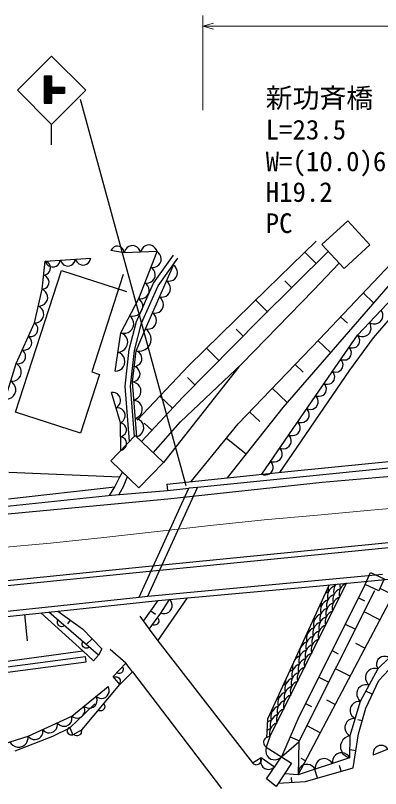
# Model space of a CAD drawing. Units: millimetres, scale not verified. Extents: x 40000 to 680000, y 20000 to 380000.
# Drawn here: x 491356 to 525319, y 267841 to 339808 of the extents above; entities that cross this region are included whole.
import ezdxf
from ezdxf.enums import TextEntityAlignment as Align

# ---------------------------------------------------------------- set-up
doc = ezdxf.new("R2010")
doc.units = ezdxf.units.MM
doc.header["$LTSCALE"] = 1000
doc.linetypes.add('CHAIN', pattern=[18.5, 12, -1.5, 3.5, -1.5])
for name, color, linetype, lineweight in [('M-BGD', 7, 'Continuous', 25), ('M-BMK', 2, 'CHAIN', 13), ('M-STR-HTXT', 7, 'Continuous', 13), ('M-STR-STR1', 1, 'Continuous', 25), ('M-STR-STRC', 7, 'Continuous', 25)]:
    doc.layers.add(name, color=color, linetype=linetype, lineweight=lineweight)
doc.styles.add('ＭＳ ゴシック', font='')
doc.styles.get('ＭＳ ゴシック').set_extended_font_data('MS Gothic')

msp = doc.modelspace()

# ---------------------------------------------------------------- hatches: boundary and pattern name
at = {"layer": 'M-STR-STRC'}
h = msp.add_hatch(dxfattribs=at)
h.set_pattern_fill('USER', color=256, style=0, pattern_type=2)
h.set_pattern_definition([(225, (494752, 334145), (70.7107, -70.7107), [])])
h.paths.add_polyline_path([(494033, 331652), (494752, 331652), (494752, 332563), (495903, 332563), (495903, 333138), (494752, 333138), (494752, 334145), (494033, 334145)])

# ---------------------------------------------------------------- linework, layer by layer
at = {"layer": 'M-BGD'}
for p, q in [((522267, 320693), (519871, 318488)), ((524323, 318460), (522267, 320693)), ((514737, 314342), (519339, 318792)), ((519871, 318488), (521927, 316255)), ((521927, 316255), (524323, 318460)), ((501466, 317703), (500241, 317918)), ((504528, 317826), (501466, 317703)), ((502844, 313447), (504528, 317826)), ((504183, 314890), (506051, 317504)), ((520460, 317848), (514129, 311566)), ((519333, 316716), (518282, 317762)), ((493849, 314316), (494120, 316947)), ((494120, 316947), (498357, 317217)), ((504620, 314641), (506457, 317214)), ((519073, 314228), (521482, 316738)), ((519643, 309665), (526869, 317309)), ((491361, 302883), (495648, 316081)), ((495648, 316081), (501684, 314120)), ((503457, 310630), (506059, 316570)), ((527629, 316472), (516221, 303314)), ((501387, 315682), (498446, 306628)), ((523180, 310045), (528694, 315902)), ((524661, 309813), (529414, 315340)), ((502616, 311316), (504183, 314890)), ((503089, 311150), (504620, 314641)), ((517080, 314452), (516429, 315101)), ((493128, 311191), (493849, 314316)), ((507474, 307231), (514737, 314342)), ((512418, 307383), (519073, 314228)), ((523699, 313984), (524669, 313058)), ((501160, 310262), (502844, 313447)), ((514827, 312188), (513706, 313304)), ((521585, 311767), (522231, 311152)), ((491415, 307405), (493128, 311191)), ((501923, 308701), (502616, 311316)), ((502415, 308609), (503089, 311150)), ((514129, 311566), (506941, 304265)), ((500639, 306680), (501160, 310262)), ((502599, 308578), (503457, 310630)), ((512574, 309925), (511881, 310614)), ((512075, 301793), (519643, 309665)), ((519301, 304417), (523180, 310045)), ((519472, 309551), (520652, 308425)), ((522450, 306791), (524661, 309813)), ((510321, 307661), (509131, 308845)), ((501546, 305310), (501923, 308701)), ((502048, 305302), (502415, 308609)), ((502232, 305700), (502599, 308578)), ((490394, 304100), (491415, 307405)), ((506713, 301983), (512418, 307383)), ((517359, 307334), (518130, 306599)), ((498446, 306628), (499174, 306392)), ((502682, 302135), (507474, 307231)), ((512129, 307110), (505113, 298194)), ((515938, 297265), (522450, 306791)), ((499174, 306392), (497397, 300922)), ((508068, 305397), (507349, 306112)), ((501953, 300138), (501546, 305310)), ((502417, 300618), (502048, 305302)), ((502632, 300588), (502232, 305700)), ((501129, 301872), (500303, 304720)), ((515245, 305117), (516635, 303792)), ((506941, 304265), (503074, 300162)), ((505974, 303239), (504779, 304365)), ((514266, 297094), (519301, 304417)), ((516221, 303314), (511064, 296765)), ((497397, 300922), (491361, 302883)), ((513132, 302901), (514079, 301998)), ((501167, 299323), (501129, 301872)), ((504041, 301188), (503325, 301862)), ((504173, 299101), (506713, 301983)), ((507708, 296420), (512075, 301793)), ((500217, 298339), (502506, 300710)), ((502506, 300710), (505113, 298194)), ((511001, 300471), (512819, 298993)), ((516997, 297374), (530999, 298779)), ((502825, 295823), (500217, 298339)), ((505113, 298194), (502825, 295823)), ((490727, 297308), (501066, 296853)), ((501066, 296853), (501301, 297293)), ((505447, 296188), (516997, 297374)), ((534526, 297636), (519902, 296318)), ((500611, 295913), (501066, 296853)), ((501744, 296865), (501369, 295913)), ((490715, 294822), (500611, 295913)), ((500092, 295132), (500611, 295913)), ((501369, 295913), (500968, 295210)), ((505447, 296188), (505508, 295591)), ((505508, 295591), (507476, 295793)), ((519902, 296318), (505543, 294781)), ((489436, 294010), (500282, 295152)), ((500282, 295152), (505508, 295591)), ((505543, 294781), (493291, 293640)), ((493291, 293640), (483693, 292717)), ((502834, 288456), (528737, 291024)), ((528786, 290526), (502884, 287959)), ((478180, 285950), (502834, 288456)), ((502884, 287959), (478228, 285452)), ((519363, 286685), (535820, 288303)), ((523879, 286823), (524401, 287946)), ((524401, 287946), (525672, 287355)), ((517643, 269107), (527327, 287468)), ((525672, 287355), (525149, 286232)), ((504617, 285353), (519363, 286685)), ((520530, 286800), (514800, 274296)), ((515021, 272640), (522162, 286960)), ((523879, 286823), (517733, 274531)), ((525149, 286232), (523879, 286823)), ((525251, 286504), (528559, 284778)), ((517733, 272197), (524795, 286291)), ((495563, 284881), (502852, 285666)), ((495615, 284384), (504617, 285353)), ((503259, 283418), (504617, 285353)), ((504603, 281579), (507350, 285600)), ((504883, 284172), (505684, 285449)), ((523264, 285593), (523831, 285310)), ((486599, 283953), (495563, 284881)), ((486649, 283455), (495615, 284384)), ((495304, 284352), (497594, 282700)), ((503938, 284385), (504376, 284078)), ((525252, 283534), (523798, 284301)), ((492182, 284029), (492433, 281595)), ((493712, 284187), (497630, 280657)), ((499066, 280247), (494469, 284265)), ((502920, 283892), (503797, 282665)), ((503797, 282665), (504883, 284172)), ((496449, 283526), (496186, 283161)), ((522035, 283135), (522978, 282664)), ((497594, 282700), (499381, 280843)), ((503797, 282665), (504603, 281579)), ((498487, 281772), (497932, 281238)), ((504603, 281579), (513399, 270224)), ((499381, 280843), (499066, 280247)), ((501624, 279511), (500152, 280773)), ((520806, 280677), (521370, 280395)), ((523869, 280911), (523029, 281354)), ((527165, 281030), (525068, 278988)), ((525149, 277900), (528340, 281327)), ((483018, 278666), (497630, 280657)), ((483496, 278228), (497869, 280139)), ((497630, 280657), (498610, 279722)), ((497934, 279644), (497869, 280139)), ((498610, 279722), (499066, 280247)), ((483659, 277745), (497934, 279644)), ((500432, 278285), (501624, 279511)), ((502255, 278705), (501624, 279511)), ((501063, 277514), (502255, 278705)), ((502255, 278705), (510525, 267841)), ((522485, 278288), (521140, 278997)), ((525068, 278988), (523439, 275952)), ((501063, 277514), (500432, 278285)), ((519577, 278219), (520515, 277750)), ((523938, 275329), (525149, 277900)), ((496592, 274585), (499991, 277328)), ((497559, 273343), (501063, 277514)), ((524544, 276614), (523946, 276896)), ((539665, 276967), (524647, 270956)), ((496403, 273500), (498728, 275727)), ((518348, 275761), (518910, 275480)), ((521102, 275665), (520328, 276073)), ((523439, 275952), (522473, 272750)), ((523258, 272936), (523938, 275329)), ((492537, 272731), (496592, 274585)), ((514800, 274296), (514717, 272557)), ((517733, 274531), (516097, 270791)), ((523598, 274133), (523207, 274244)), ((494830, 272714), (496403, 273500)), ((496403, 273500), (496683, 272853)), ((519718, 273042), (518483, 273693)), ((496683, 272853), (497559, 273343)), ((522786, 269775), (523258, 272936)), ((489099, 271650), (492537, 272731)), ((491319, 271338), (494830, 272714)), ((515021, 272640), (514690, 271701)), ((516097, 270791), (517733, 272197)), ((516915, 272661), (517777, 272284)), ((517733, 272197), (517643, 269107)), ((522473, 272750), (522446, 270708)), ((514690, 271701), (516097, 270791)), ((523022, 271355), (522455, 271440)), ((513399, 270224), (514221, 270735)), ((514221, 270735), (515465, 269850)), ((514720, 268740), (516097, 270791)), ((516097, 270791), (517024, 270188)), ((522446, 270708), (517643, 269107)), ((518335, 270419), (517949, 270622)), ((517024, 270188), (515606, 268031)), ((521670, 269457), (521515, 270001)), ((517643, 269107), (516389, 269223)), ((518324, 268504), (522786, 269775)), ((519440, 268822), (519210, 269629)), ((515606, 268031), (514720, 268740)), ((515803, 268331), (518324, 268504)), ((517064, 268418), (517033, 268866))]:
    msp.add_line(p, q, dxfattribs=at)
for points in [[(501466, 317703), (501445, 317852), (501392, 317985), (501296, 318140), (501175, 318237), (501039, 318308), (500849, 318342), (500697, 318321), (500549, 318271), (500406, 318157), (500315, 318050), (500241, 317918)], [(502997, 317765), (502933, 317938), (502835, 318084), (502679, 318247), (502507, 318332), (502325, 318382), (502087, 318372), (501910, 318308), (501745, 318209), (501602, 318035), (501520, 317882), (501466, 317703)], [(504528, 317826), (504464, 318000), (504366, 318145), (504210, 318308), (504038, 318393), (503856, 318443), (503618, 318434), (503441, 318369), (503276, 318270), (503134, 318096), (503051, 317943), (502997, 317765)], [(503967, 316366), (504156, 316356), (504332, 316389), (504547, 316470), (504697, 316597), (504817, 316747), (504904, 316973), (504915, 317166), (504890, 317360), (504784, 317564), (504674, 317703), (504528, 317826)], [(493985, 315631), (494141, 315665), (494277, 315731), (494435, 315844), (494529, 315981), (494594, 316130), (494615, 316334), (494582, 316494), (494518, 316647), (494386, 316790), (494266, 316878), (494120, 316947)], [(494120, 316947), (494183, 316788), (494277, 316655), (494424, 316509), (494585, 316434), (494754, 316392), (494973, 316406), (495136, 316469), (495286, 316564), (495414, 316728), (495486, 316871), (495532, 317037)], [(495532, 317037), (495595, 316878), (495689, 316746), (495837, 316599), (495997, 316524), (496167, 316482), (496386, 316496), (496548, 316559), (496698, 316654), (496826, 316818), (496898, 316961), (496944, 317127)], [(496944, 317127), (497008, 316968), (497101, 316836), (497249, 316689), (497410, 316614), (497579, 316572), (497798, 316586), (497960, 316649), (498110, 316744), (498238, 316908), (498310, 317051), (498357, 317217)], [(503406, 314907), (503595, 314897), (503770, 314930), (503986, 315010), (504135, 315137), (504256, 315288), (504343, 315514), (504354, 315706), (504328, 315901), (504222, 316105), (504112, 316243), (503967, 316366)], [(505409, 315085), (505604, 315066), (505788, 315092), (506015, 315165), (506175, 315289), (506307, 315440), (506408, 315670), (506429, 315869), (506411, 316071), (506312, 316287), (506204, 316436), (506059, 316570)], [(493849, 314316), (494006, 314350), (494142, 314416), (494300, 314529), (494394, 314666), (494459, 314815), (494480, 315019), (494446, 315179), (494382, 315331), (494251, 315474), (494130, 315563), (493985, 315631)], [(502844, 313447), (503033, 313437), (503209, 313470), (503424, 313551), (503574, 313678), (503694, 313828), (503781, 314054), (503793, 314247), (503767, 314441), (503661, 314645), (503551, 314784), (503406, 314907)], [(504758, 313600), (504953, 313581), (505137, 313607), (505364, 313680), (505525, 313804), (505657, 313954), (505758, 314185), (505778, 314383), (505761, 314586), (505661, 314802), (505553, 314951), (505409, 315085)], [(493489, 312754), (493682, 312771), (493856, 312829), (494063, 312942), (494196, 313092), (494297, 313262), (494353, 313505), (494337, 313702), (494283, 313895), (494146, 314087), (494015, 314212), (493849, 314316)], [(502002, 311855), (502217, 311818), (502423, 311831), (502680, 311894), (502868, 312018), (503027, 312174), (503157, 312421), (503196, 312639), (503193, 312865), (503100, 313113), (502994, 313287), (502844, 313447)], [(504107, 312115), (504302, 312096), (504486, 312122), (504713, 312195), (504874, 312319), (505006, 312469), (505107, 312699), (505128, 312898), (505110, 313101), (505010, 313317), (504903, 313466), (504758, 313600)], [(493128, 311191), (493321, 311208), (493495, 311267), (493702, 311379), (493836, 311530), (493937, 311700), (493993, 311942), (493976, 312139), (493922, 312333), (493786, 312525), (493654, 312650), (493489, 312754)], [(524283, 311216), (524459, 311133), (524639, 311096), (524876, 311089), (525067, 311152), (525241, 311248), (525412, 311430), (525497, 311609), (525548, 311804), (525527, 312039), (525476, 312214), (525386, 312388)], [(501160, 310262), (501375, 310225), (501580, 310239), (501838, 310301), (502026, 310426), (502185, 310582), (502315, 310828), (502354, 311047), (502351, 311273), (502258, 311521), (502152, 311694), (502002, 311855)], [(503457, 310630), (503652, 310611), (503836, 310636), (504062, 310710), (504223, 310834), (504355, 310984), (504456, 311214), (504477, 311413), (504459, 311616), (504359, 311832), (504252, 311981), (504107, 312115)], [(492557, 309929), (492724, 309911), (492881, 309931), (493076, 309991), (493214, 310096), (493329, 310222), (493417, 310418), (493437, 310588), (493424, 310761), (493341, 310947), (493250, 311075), (493128, 311191)], [(523180, 310045), (523356, 309962), (523536, 309925), (523773, 309918), (523964, 309980), (524138, 310077), (524309, 310258), (524394, 310437), (524445, 310632), (524424, 310868), (524373, 311043), (524283, 311216)], [(500900, 308471), (501115, 308508), (501306, 308590), (501528, 308736), (501664, 308918), (501762, 309119), (501802, 309396), (501766, 309617), (501687, 309829), (501515, 310032), (501356, 310161), (501160, 310262)], [(502599, 308578), (502867, 308557), (503119, 308596), (503428, 308702), (503645, 308876), (503823, 309085), (503956, 309403), (503980, 309676), (503951, 309953), (503809, 310248), (503658, 310449), (503457, 310630)], [(491986, 308667), (492153, 308649), (492310, 308669), (492505, 308729), (492643, 308834), (492758, 308960), (492846, 309156), (492866, 309326), (492853, 309499), (492770, 309685), (492680, 309813), (492557, 309929)], [(522404, 308919), (522563, 308872), (522719, 308864), (522918, 308889), (523071, 308966), (523205, 309069), (523325, 309244), (523374, 309405), (523392, 309575), (523343, 309770), (523278, 309911), (523180, 310045)], [(521628, 307794), (521787, 307747), (521943, 307739), (522143, 307763), (522295, 307840), (522429, 307943), (522549, 308118), (522598, 308279), (522616, 308450), (522568, 308645), (522503, 308785), (522404, 308919)], [(491415, 307405), (491582, 307387), (491739, 307407), (491934, 307467), (492072, 307571), (492187, 307698), (492275, 307894), (492295, 308064), (492282, 308237), (492199, 308423), (492109, 308551), (491986, 308667)], [(500639, 306680), (500855, 306717), (501045, 306799), (501268, 306945), (501404, 307127), (501502, 307327), (501542, 307605), (501505, 307825), (501427, 308038), (501255, 308241), (501095, 308370), (500900, 308471)], [(502415, 307139), (502588, 307172), (502739, 307240), (502915, 307360), (503022, 307508), (503098, 307670), (503126, 307893), (503094, 308069), (503028, 308238), (502887, 308399), (502757, 308500), (502599, 308578)], [(490905, 305752), (491114, 305756), (491306, 305805), (491537, 305910), (491693, 306061), (491815, 306236), (491894, 306492), (491892, 306706), (491849, 306918), (491717, 307135), (491585, 307280), (491415, 307405)], [(520852, 306668), (521011, 306621), (521167, 306613), (521367, 306637), (521520, 306715), (521653, 306818), (521773, 306992), (521822, 307154), (521840, 307324), (521792, 307519), (521727, 307659), (521628, 307794)], [(502232, 305700), (502404, 305733), (502556, 305801), (502732, 305921), (502838, 306069), (502914, 306231), (502942, 306454), (502910, 306630), (502844, 306799), (502703, 306960), (502574, 307060), (502415, 307139)], [(520077, 305542), (520235, 305495), (520392, 305487), (520591, 305512), (520744, 305589), (520877, 305692), (520997, 305867), (521046, 306028), (521064, 306198), (521016, 306393), (520951, 306534), (520852, 306668)], [(490394, 304100), (490603, 304103), (490795, 304152), (491026, 304257), (491182, 304408), (491304, 304583), (491383, 304840), (491381, 305053), (491338, 305265), (491206, 305483), (491074, 305627), (490905, 305752)], [(502365, 303996), (502556, 304075), (502714, 304190), (502889, 304371), (502976, 304567), (503025, 304772), (503004, 305036), (502924, 305231), (502807, 305411), (502607, 305562), (502433, 305647), (502232, 305700)], [(519301, 304417), (519459, 304370), (519616, 304362), (519815, 304386), (519968, 304463), (520101, 304566), (520222, 304741), (520271, 304902), (520288, 305073), (520240, 305268), (520175, 305408), (520077, 305542)], [(500716, 303296), (500864, 303397), (500978, 303523), (501095, 303707), (501135, 303888), (501139, 304071), (501075, 304292), (500973, 304444), (500842, 304576), (500645, 304669), (500483, 304711), (500303, 304720)], [(502499, 302292), (502690, 302371), (502848, 302486), (503022, 302667), (503110, 302863), (503158, 303068), (503137, 303332), (503058, 303527), (502941, 303707), (502740, 303858), (502567, 303943), (502365, 303996)], [(518462, 303196), (518634, 303145), (518803, 303137), (519019, 303164), (519185, 303247), (519329, 303359), (519459, 303549), (519512, 303723), (519531, 303908), (519478, 304119), (519408, 304271), (519301, 304417)], [(501129, 301872), (501278, 301973), (501392, 302099), (501508, 302283), (501548, 302465), (501553, 302647), (501489, 302868), (501387, 303020), (501256, 303152), (501059, 303245), (500896, 303287), (500716, 303296)], [(517623, 301976), (517795, 301925), (517964, 301916), (518180, 301943), (518345, 302027), (518490, 302139), (518620, 302328), (518673, 302503), (518692, 302688), (518639, 302899), (518569, 303051), (518462, 303196)], [(502632, 300588), (502823, 300667), (502982, 300782), (503156, 300963), (503244, 301159), (503292, 301364), (503271, 301628), (503191, 301823), (503075, 302003), (502874, 302154), (502700, 302239), (502499, 302292)], [(501148, 300598), (501294, 300648), (501417, 300726), (501556, 300852), (501630, 300993), (501676, 301144), (501673, 301342), (501623, 301491), (501544, 301630), (501402, 301752), (501277, 301823), (501129, 301872)], [(516784, 300755), (516955, 300704), (517125, 300696), (517341, 300722), (517506, 300806), (517651, 300918), (517781, 301108), (517834, 301282), (517853, 301467), (517800, 301678), (517729, 301830), (517623, 301976)], [(501167, 299323), (501313, 299373), (501436, 299451), (501574, 299578), (501649, 299719), (501694, 299869), (501691, 300067), (501641, 300216), (501563, 300355), (501421, 300477), (501295, 300549), (501148, 300598)], [(515944, 299535), (516116, 299484), (516286, 299475), (516502, 299502), (516667, 299586), (516812, 299698), (516942, 299887), (516995, 300062), (517014, 300246), (516961, 300458), (516890, 300610), (516784, 300755)], [(515105, 298314), (515277, 298263), (515447, 298255), (515663, 298281), (515828, 298365), (515973, 298477), (516103, 298666), (516155, 298841), (516174, 299026), (516122, 299237), (516051, 299389), (515944, 299535)], [(514266, 297094), (514438, 297043), (514607, 297034), (514824, 297061), (514989, 297145), (515133, 297257), (515263, 297446), (515316, 297621), (515335, 297805), (515283, 298017), (515212, 298169), (515105, 298314)], [(504883, 284172), (505060, 284128), (505233, 284126), (505451, 284163), (505616, 284255), (505758, 284375), (505882, 284573), (505928, 284753), (505940, 284942), (505878, 285155), (505799, 285306), (505684, 285449)], [(504574, 283743), (504630, 283663), (504665, 283579), (504692, 283466), (504679, 283366), (504647, 283274), (504574, 283173), (504497, 283113), (504406, 283070), (504289, 283058), (504198, 283065), (504106, 283094)], [(495919, 282998), (495835, 282949), (495747, 282922), (495632, 282906), (495534, 282928), (495445, 282969), (495351, 283050), (495299, 283133), (495264, 283227), (495264, 283345), (495279, 283435), (495317, 283524)], [(498218, 280988), (498133, 280940), (498045, 280913), (497930, 280897), (497832, 280919), (497743, 280959), (497650, 281041), (497598, 281124), (497563, 281218), (497562, 281336), (497577, 281426), (497615, 281515)], [(526116, 280009), (525960, 280092), (525797, 280133), (525583, 280148), (525406, 280099), (525244, 280018), (525082, 279860), (524997, 279701), (524943, 279525), (524953, 279310), (524992, 279149), (525068, 278988)], [(501307, 279185), (501350, 279098), (501373, 279009), (501383, 278893), (501356, 278797), (501311, 278710), (501224, 278621), (501139, 278573), (501043, 278543), (500926, 278549), (500836, 278568), (500749, 278611)], [(525068, 278988), (524862, 279025), (524666, 279013), (524419, 278955), (524239, 278836), (524086, 278689), (523960, 278453), (523921, 278244), (523923, 278029), (524010, 277791), (524111, 277624), (524253, 277470)], [(500494, 278209), (500586, 278242), (500677, 278255), (500793, 278251), (500886, 278214), (500967, 278159), (501045, 278063), (501083, 277972), (501102, 277874), (501083, 277758), (501053, 277671), (501001, 277590)], [(498858, 276413), (499005, 276317), (499163, 276262), (499374, 276226), (499553, 276259), (499720, 276324), (499896, 276466), (499995, 276615), (500065, 276784), (500075, 276998), (500051, 277161), (499991, 277328)], [(524253, 277470), (524048, 277507), (523851, 277495), (523605, 277437), (523424, 277318), (523272, 277171), (523146, 276935), (523107, 276726), (523108, 276511), (523196, 276273), (523297, 276106), (523439, 275952)], [(497725, 275499), (497873, 275403), (498030, 275348), (498241, 275312), (498420, 275345), (498587, 275410), (498763, 275551), (498862, 275701), (498932, 275870), (498942, 276084), (498918, 276247), (498858, 276413)], [(499568, 275735), (499618, 275651), (499647, 275564), (499665, 275449), (499646, 275351), (499606, 275261), (499527, 275166), (499445, 275112), (499351, 275076), (499234, 275073), (499143, 275086), (499054, 275122)], [(523439, 275952), (523237, 275947), (523052, 275899), (522829, 275796), (522680, 275648), (522563, 275478), (522488, 275230), (522491, 275024), (522534, 274819), (522663, 274610), (522791, 274471), (522956, 274351)], [(496592, 274585), (496740, 274489), (496897, 274434), (497108, 274398), (497287, 274431), (497455, 274496), (497630, 274637), (497729, 274787), (497799, 274956), (497809, 275170), (497785, 275333), (497725, 275499)], [(495240, 273967), (495362, 273835), (495503, 273740), (495703, 273652), (495889, 273639), (496071, 273661), (496280, 273757), (496416, 273880), (496528, 274029), (496592, 274238), (496609, 274405), (496592, 274585)], [(522956, 274351), (522754, 274347), (522569, 274298), (522346, 274195), (522197, 274048), (522080, 273878), (522005, 273629), (522008, 273423), (522051, 273218), (522180, 273009), (522308, 272870), (522473, 272750)], [(493888, 273349), (494010, 273217), (494152, 273122), (494351, 273034), (494537, 273021), (494719, 273043), (494929, 273139), (495064, 273262), (495176, 273411), (495240, 273620), (495257, 273787), (495240, 273967)], [(496702, 272809), (496604, 272802), (496514, 272815), (496403, 272850), (496324, 272912), (496261, 272987), (496211, 273101), (496200, 273198), (496209, 273298), (496259, 273404), (496311, 273479), (496384, 273543)], [(492537, 272731), (492658, 272599), (492800, 272504), (492999, 272416), (493185, 272403), (493367, 272425), (493577, 272521), (493712, 272644), (493824, 272793), (493888, 273002), (493905, 273169), (493888, 273349)], [(497470, 273294), (497487, 273198), (497483, 273106), (497460, 272992), (497406, 272907), (497338, 272837), (497230, 272776), (497134, 272755), (497034, 272754), (496923, 272793), (496843, 272837), (496772, 272903)], [(490818, 272191), (490944, 272013), (491100, 271878), (491327, 271742), (491549, 271698), (491771, 271697), (492038, 271781), (492219, 271909), (492376, 272072), (492484, 272313), (492530, 272512), (492537, 272731)], [(515021, 272640), (514901, 272643), (514789, 272619), (514654, 272564), (514561, 272480), (514487, 272382), (514436, 272237), (514432, 272114), (514452, 271991), (514523, 271863), (514595, 271777), (514690, 271701)], [(522473, 272750), (522237, 272677), (522036, 272557), (521809, 272361), (521684, 272138), (521604, 271899), (521599, 271582), (521673, 271341), (521792, 271115), (522014, 270913), (522212, 270793), (522446, 270708)], [(514690, 271701), (514638, 271505), (514633, 271314), (514671, 271070), (514771, 270885), (514902, 270725), (515120, 270584), (515320, 270530), (515529, 270514), (515767, 270580), (515936, 270665), (516097, 270791)], [(526012, 271503), (525898, 271639), (525763, 271740), (525570, 271837), (525387, 271858), (525206, 271845), (524994, 271761), (524855, 271645), (524737, 271503), (524664, 271300), (524639, 271135), (524647, 270956)], [(513399, 270224), (513488, 270149), (513588, 270100), (513724, 270059), (513845, 270066), (513961, 270095), (514088, 270174), (514165, 270265), (514225, 270371), (514249, 270511), (514246, 270621), (514221, 270735)], [(514221, 270735), (514165, 270559), (514154, 270385), (514178, 270161), (514262, 269989), (514375, 269839), (514568, 269701), (514747, 269644), (514937, 269621), (515156, 269672), (515314, 269743), (515465, 269850)], [(520845, 270174), (520723, 270338), (520575, 270462), (520361, 270586), (520152, 270624), (519944, 270621), (519696, 270538), (519528, 270416), (519384, 270261), (519287, 270033), (519247, 269846), (519244, 269641)], [(522446, 270708), (522324, 270872), (522176, 270996), (521961, 271120), (521753, 271157), (521545, 271155), (521297, 271072), (521129, 270949), (520985, 270795), (520887, 270566), (520847, 270380), (520845, 270174)], [(519244, 269641), (519123, 269805), (518974, 269929), (518760, 270053), (518552, 270090), (518343, 270088), (518095, 270005), (517927, 269882), (517783, 269727), (517686, 269499), (517646, 269312), (517643, 269107)]]:
    msp.add_lwpolyline(points, dxfattribs=at)
for centre, start, end in [((521430, 285700), 110.24266, 196.75211), ((521497, 286479), 172.88378, 196.75211), ((521946, 285442), 110.24266, 196.75211), ((522013, 286222), 142.87337, 196.75211), ((522079, 287002), 188.25864, 196.75211), ((522529, 285965), 110.24266, 196.75211), ((522596, 286744), 171.56507, 196.75211), ((520848, 285177), 110.24266, 130.70174), ((521364, 284920), 110.24266, 196.75211), ((520781, 284398), 110.24266, 196.75211), ((520848, 285177), 180.05955, 196.75211), ((521297, 284140), 110.24266, 196.75211), ((521880, 284663), 110.24266, 196.75211), ((520198, 283876), 110.24266, 125.10654), ((520715, 283618), 110.24266, 196.75211), ((521231, 283361), 110.24266, 196.75211), ((519549, 282574), 110.24266, 120.32404), ((520132, 283096), 110.24266, 196.75211), ((520198, 283876), 185.65475, 196.75211), ((520648, 282839), 110.24266, 196.75211), ((520065, 282316), 110.24266, 196.75211), ((520582, 282059), 110.24266, 196.75211), ((519483, 281794), 110.24266, 196.75211), ((518900, 281272), 110.24266, 116.05408), ((519549, 282574), 190.43725, 196.75211), ((519999, 281537), 110.24266, 196.75211), ((518834, 280492), 110.24266, 196.75211), ((519416, 281014), 110.24266, 196.75211), ((519932, 280757), 110.24266, 196.75211), ((518767, 279713), 110.24266, 196.75211), ((519350, 280235), 110.24266, 196.75211), ((518184, 279190), 110.24266, 143.21097), ((519283, 279455), 110.24266, 196.75211), ((518118, 278411), 110.24266, 196.75211), ((518184, 279190), 167.55032, 196.75211), ((518701, 278933), 110.24266, 196.75211), ((517535, 277888), 110.24266, 134.20685), ((518051, 277631), 110.24266, 196.75211), ((518634, 278153), 110.24266, 196.75211), ((517469, 277109), 110.24266, 196.75211), ((517535, 277888), 176.55444, 196.75211), ((517985, 276851), 110.24266, 196.75211), ((516886, 276587), 110.24266, 127.93526), ((517402, 276329), 110.24266, 196.75211), ((516820, 275807), 110.24266, 196.75211), ((516886, 276587), 182.82602, 196.75211), ((517336, 275550), 110.24266, 196.75211), ((516237, 275285), 110.24266, 122.77636), ((516753, 275027), 110.24266, 196.75211), ((515588, 273983), 110.24266, 118.26068), ((516170, 274505), 110.24266, 196.75211), ((516237, 275285), 187.98492, 196.75211), ((516687, 274248), 110.24266, 196.75211), ((515521, 273203), 110.24266, 133.95097), ((516104, 273725), 110.24266, 196.75211), ((516037, 272946), 110.24266, 196.75211), ((515455, 272424), 110.24266, 131.68947)]:
    msp.add_arc(centre, 1062, start, end, dxfattribs=at)
at = {"layer": 'M-BMK'}
msp.add_lwpolyline([(464802, 287842), (469762, 288381), (474735, 288897), (479697, 289369), (484673, 289810), (489643, 290239), (494622, 290689), (499584, 291198), (504550, 291764), (509506, 292330), (514479, 292841), (519447, 293299), (524427, 293745), (529393, 294213), (534367, 294683), (539336, 295087), (544317, 295464), (548606, 295849), (552899, 296296), (557857, 296822), (562826, 297313), (563084, 297338), (563352, 297363)], dxfattribs=at)
at = {"layer": 'M-STR-HTXT'}
for p, q in [((508773, 330981), (508773, 339808)), ((508773, 338808), (563402, 338808))]:
    msp.add_line(p, q, dxfattribs=at)
msp.add_lwpolyline([(509773, 338521), (508773, 338808), (509773, 339093)], dxfattribs=at)
at = {"layer": 'M-STR-STR1'}
for p, q in [((530467, 298123), (508283, 295876)), ((502852, 285666), (507476, 295793)), ((503661, 285753), (508283, 295876)), ((508283, 295876), (507476, 295793)), ((503661, 285753), (525507, 287792)), ((502852, 285666), (503661, 285753))]:
    msp.add_line(p, q, dxfattribs=at)
at = {"layer": 'M-STR-STRC'}
for p, q in [((494713, 336033), (491531, 332851)), ((497895, 332851), (494713, 336033)), ((494033, 334145), (494033, 331652)), ((494752, 334145), (494033, 334145)), ((494752, 333138), (494752, 334145)), ((494713, 329669), (491531, 332851)), ((494713, 329669), (497895, 332851)), ((494752, 333138), (495903, 333138)), ((494752, 331652), (494752, 332563)), ((494752, 332563), (495903, 332563)), ((495903, 333138), (495903, 332563)), ((497369, 332013), (507197, 296038)), ((494033, 331652), (494752, 331652)), ((494713, 327760), (494713, 329669))]:
    msp.add_line(p, q, dxfattribs=at)

# ---------------------------------------------------------------- texts
at = {"layer": 'M-STR-HTXT', "style": 'ＭＳ ゴシック'}
for s, p in [('新功斉橋', (514636, 330662)), ('L=23.5', (514636, 327711)), ('W=(10.0)6.0', (514636, 324760)), ('H19.2', (514636, 321907)), ('PC', (514636, 319005))]:
    msp.add_text(s, height=1833, dxfattribs=at).set_placement(p, align=Align.BOTTOM_LEFT)

doc.saveas('drawing.dxf')
